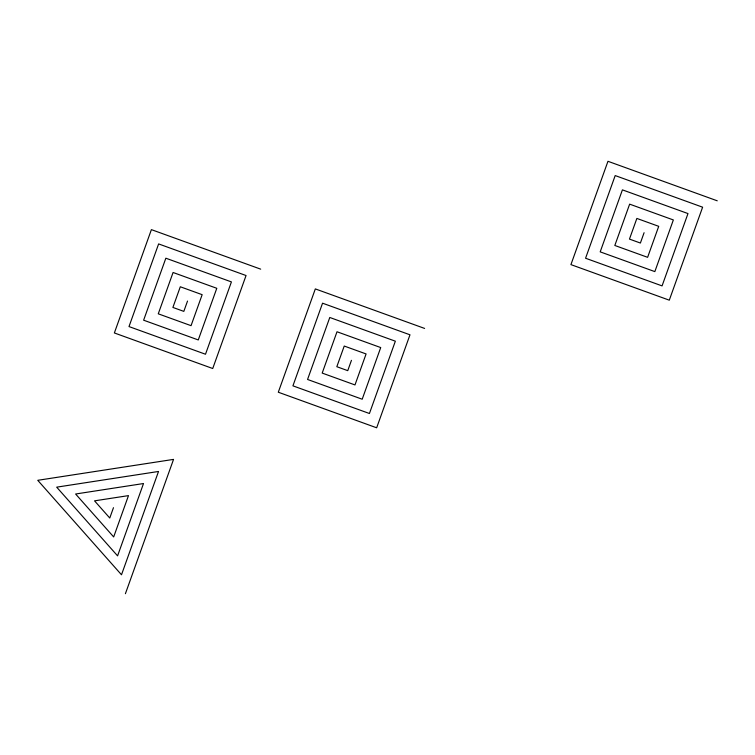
<?xml version="1.0" encoding="UTF-8"?>
<svg xmlns="http://www.w3.org/2000/svg" width="755" height="755" viewBox="0 0 755 755"><rect width="100%" height="100%" fill="white"/><g stroke="black" fill="none" stroke-linecap="round" stroke-linejoin="round"><path stroke-width="1.13" d="M113.467 507.69L109.768 518.024L94.535 500.848L128.482 495.62L113.675 536.947L75.604 494.006L143.507 483.54L117.582 555.869L56.682 487.164L158.522 471.469L121.498 574.781L37.75 480.312L173.546 459.389L125.405 593.704M187.523 301.056L183.824 311.381L172.895 307.436L180.303 286.768L202.161 294.676L191.053 325.669L158.267 313.816L173.074 272.489L216.789 288.297L198.272 339.948L143.629 320.195L165.845 258.201L231.417 281.908L205.502 354.237L129.001 326.575L158.626 243.922L246.055 275.528L212.731 368.516L114.364 332.955L151.396 229.633L260.683 269.148M351.452 360.324L347.753 370.658L336.824 366.704L344.233 346.045L366.09 353.944L354.982 384.937L322.196 373.083L337.004 331.756L380.718 347.564L362.202 399.225L307.559 379.463L329.784 317.477L395.356 341.184L369.431 413.504L292.931 385.843L322.555 303.189L409.984 334.805L376.66 427.792L278.302 392.223L315.326 288.91L424.612 328.425M644.091 232.71L640.391 243.044L629.462 239.09L636.861 218.431L658.719 226.33L647.611 257.323L614.825 245.469L629.642 204.143L673.356 219.95L654.84 271.611L600.197 251.859L622.413 189.864L687.984 213.571L662.069 285.89L585.569 258.238L615.193 175.575L702.622 207.191L669.289 300.179L570.931 264.618L607.964 161.296L717.25 200.811"/></g></svg>
